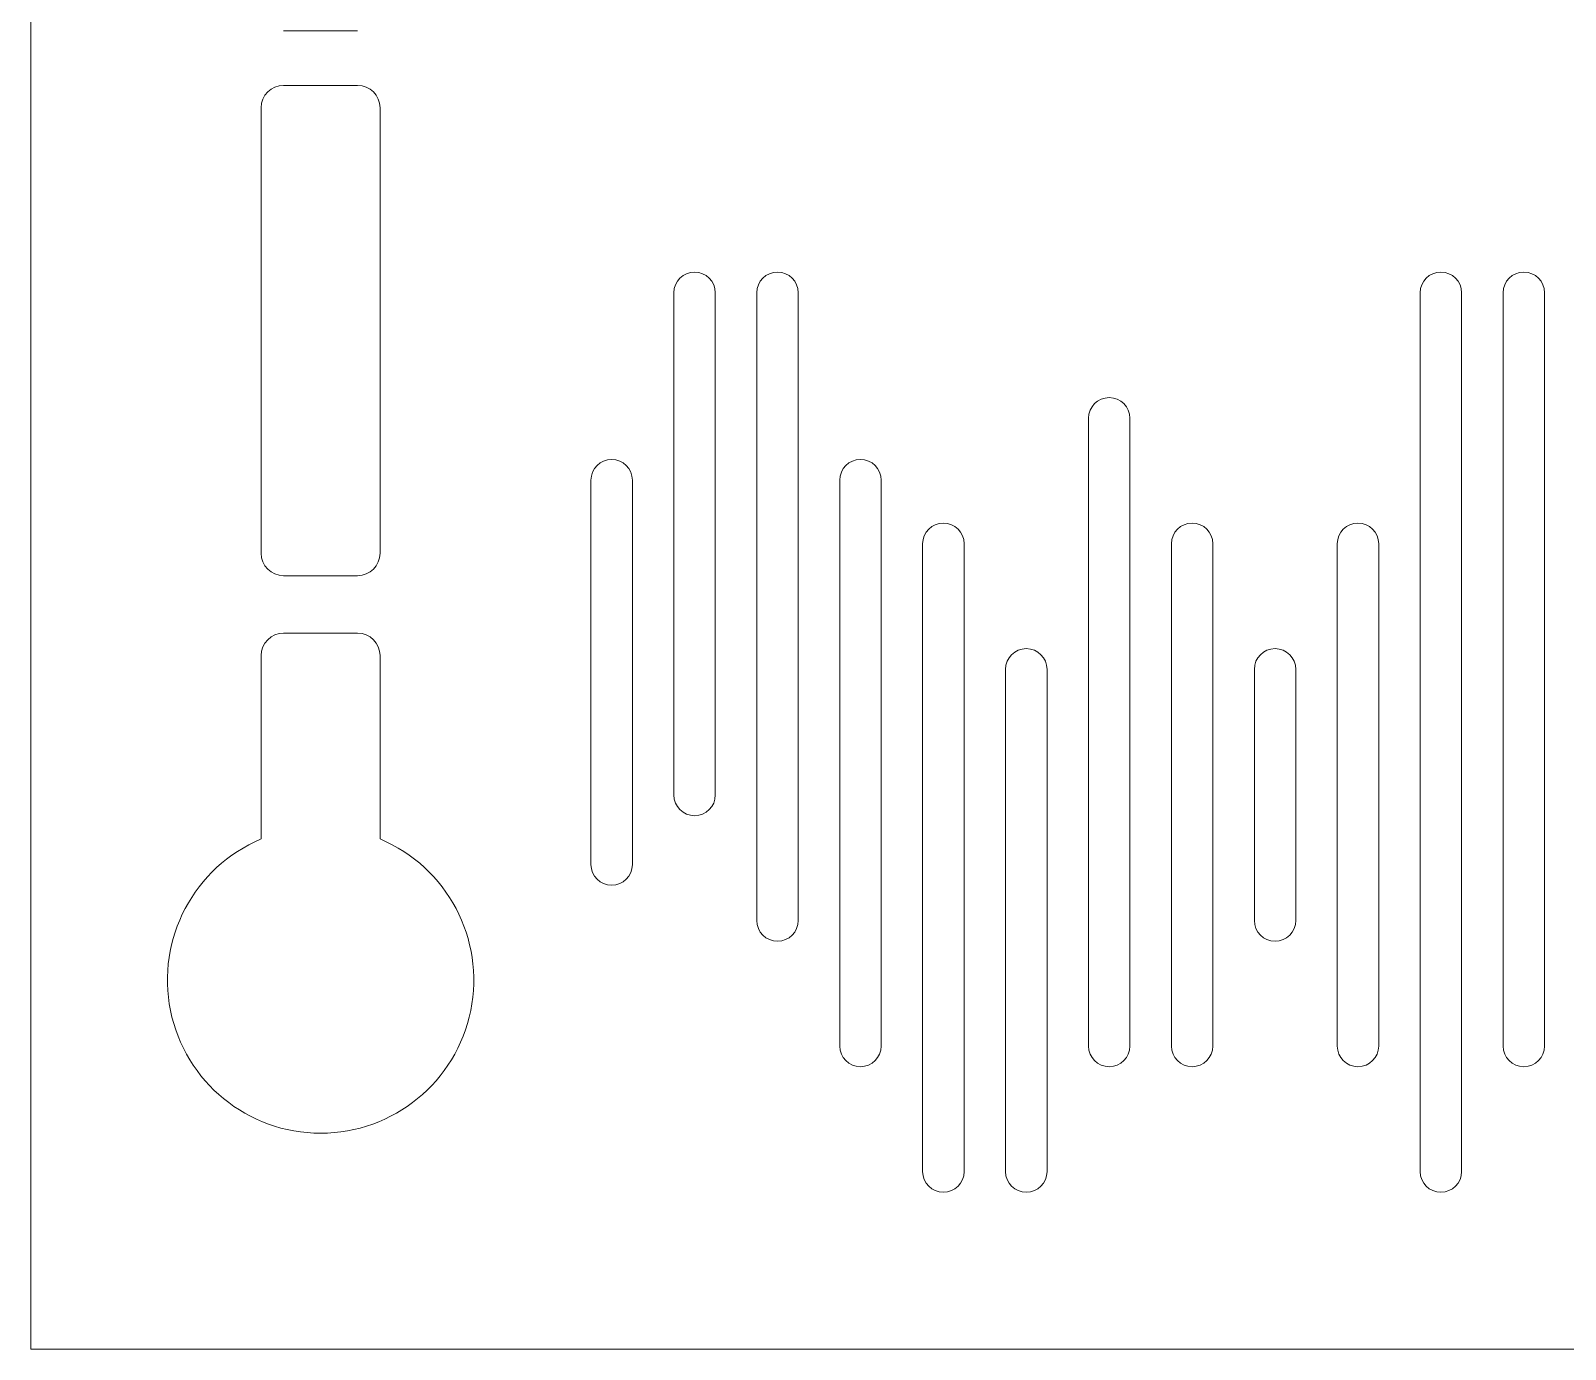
# Model space of a CAD drawing. Header units: metres. Extents: x -2538 to 7610, y -1082 to -498.
# Drawn here: x 3557.6 to 3838.2, y -1081.9 to -840.8 of the extents above; entities that cross this region are included whole.
import ezdxf

# ---------------------------------------------------------------- set-up
doc = ezdxf.new("R2010")
doc.units = ezdxf.units.M
doc.linetypes.add('AUSGEZOGEN', pattern=[0])
doc.layers.add('Allgemein01', color=7, linetype='AUSGEZOGEN', lineweight=13)
doc.layers.add('Standard', color=7, linetype='AUSGEZOGEN', lineweight=25)

msp = doc.modelspace()

# ---------------------------------------------------------------- linework, layer by layer
at = {"layer": 'Allgemein01', "color": 7, "linetype": 'AUSGEZOGEN', "lineweight": 13}
for p, q in [((3603.83, -840.79), (3617.36, -840.79)), ((3603.83, -850.79), (3617.36, -850.79)), ((3599.73, -936.33), (3599.73, -854.89)), ((3621.46, -936.33), (3621.46, -854.89)), ((3675.18, -980.52), (3675.18, -888.71)), ((3682.76, -888.71), (3682.76, -980.52)), ((3690.34, -1003.47), (3690.34, -888.71)), ((3697.92, -888.71), (3697.92, -1003.47)), ((3811.62, -1049.37), (3811.62, -888.71)), ((3819.2, -888.71), (3819.2, -1049.37)), ((3826.78, -1026.42), (3826.78, -888.71)), ((3834.36, -888.71), (3834.36, -1026.42)), ((3750.98, -1026.42), (3750.98, -911.66)), ((3758.56, -911.66), (3758.56, -1026.42)), ((3660.02, -993.24), (3660.02, -922.97)), ((3667.6, -922.97), (3667.6, -993.24)), ((3705.5, -1026.42), (3705.5, -922.97)), ((3713.08, -922.97), (3713.08, -1026.42)), ((3720.66, -1049.37), (3720.66, -934.61)), ((3728.24, -934.61), (3728.24, -1049.37)), ((3766.14, -1026.42), (3766.14, -934.61)), ((3773.72, -934.61), (3773.72, -1026.42)), ((3796.46, -1026.42), (3796.46, -934.61)), ((3804.04, -934.61), (3804.04, -1026.42)), ((3603.83, -940.43), (3617.36, -940.43)), ((3603.83, -950.93), (3617.36, -950.93)), ((3599.73, -988.57), (3599.73, -955.04)), ((3621.46, -988.57), (3621.46, -955.04)), ((3735.82, -1049.37), (3735.82, -957.56)), ((3743.4, -957.56), (3743.4, -1049.37)), ((3781.3, -1003.47), (3781.3, -957.56)), ((3788.88, -957.56), (3788.88, -1003.47))]:
    msp.add_line(p, q, dxfattribs=at)
for centre, radius, start, end in [((3603.83, -854.89), 4.1, 90, 180), ((3617.36, -854.89), 4.1, 0, 90), ((3678.97, -888.71), 3.79, 0, 180), ((3694.13, -888.71), 3.79, 0, 180), ((3815.41, -888.71), 3.79, 0, 180), ((3830.57, -888.71), 3.79, 0, 180), ((3754.77, -911.66), 3.79, 0, 180), ((3663.81, -922.97), 3.79, 0, 180), ((3709.29, -922.97), 3.79, 0, 180), ((3724.45, -934.61), 3.79, 0, 180), ((3769.93, -934.61), 3.79, 0, 180), ((3800.25, -934.61), 3.79, 0, 180), ((3603.83, -936.33), 4.1, 180, 270), ((3617.36, -936.33), 4.1, 270, 0), ((3603.83, -955.04), 4.1, 90, 180), ((3617.36, -955.04), 4.1, 0, 90), ((3739.61, -957.56), 3.79, 0, 180), ((3785.09, -957.56), 3.79, 0, 180), ((3678.97, -980.52), 3.79, 180, 0), ((3663.81, -993.24), 3.79, 180, 0), ((3694.13, -1003.47), 3.79, 180, 0), ((3785.09, -1003.47), 3.79, 180, 0), ((3709.29, -1026.42), 3.79, 180, 0), ((3754.77, -1026.42), 3.79, 180, 0), ((3769.93, -1026.42), 3.79, 180, 0), ((3800.25, -1026.42), 3.79, 180, 0), ((3830.57, -1026.42), 3.79, 180, 0), ((3724.45, -1049.37), 3.79, 180, 0), ((3739.61, -1049.37), 3.79, 180, 0), ((3815.41, -1049.37), 3.79, 180, 0)]:
    msp.add_arc(centre, radius, start, end, dxfattribs=at)
at = {"layer": 'Standard', "color": 7, "linetype": 'AUSGEZOGEN', "lineweight": 13}
msp.add_lwpolyline([(3557.6, -1081.87), (4119.6, -1081.87), (4119.6, -519.87), (3557.6, -519.87), (3557.6, -1081.87)], close=True, dxfattribs=at)
msp.add_arc((3610.6, -1014.37), 28, 112.838, 67.162, dxfattribs=at)

doc.saveas('drawing.dxf')
